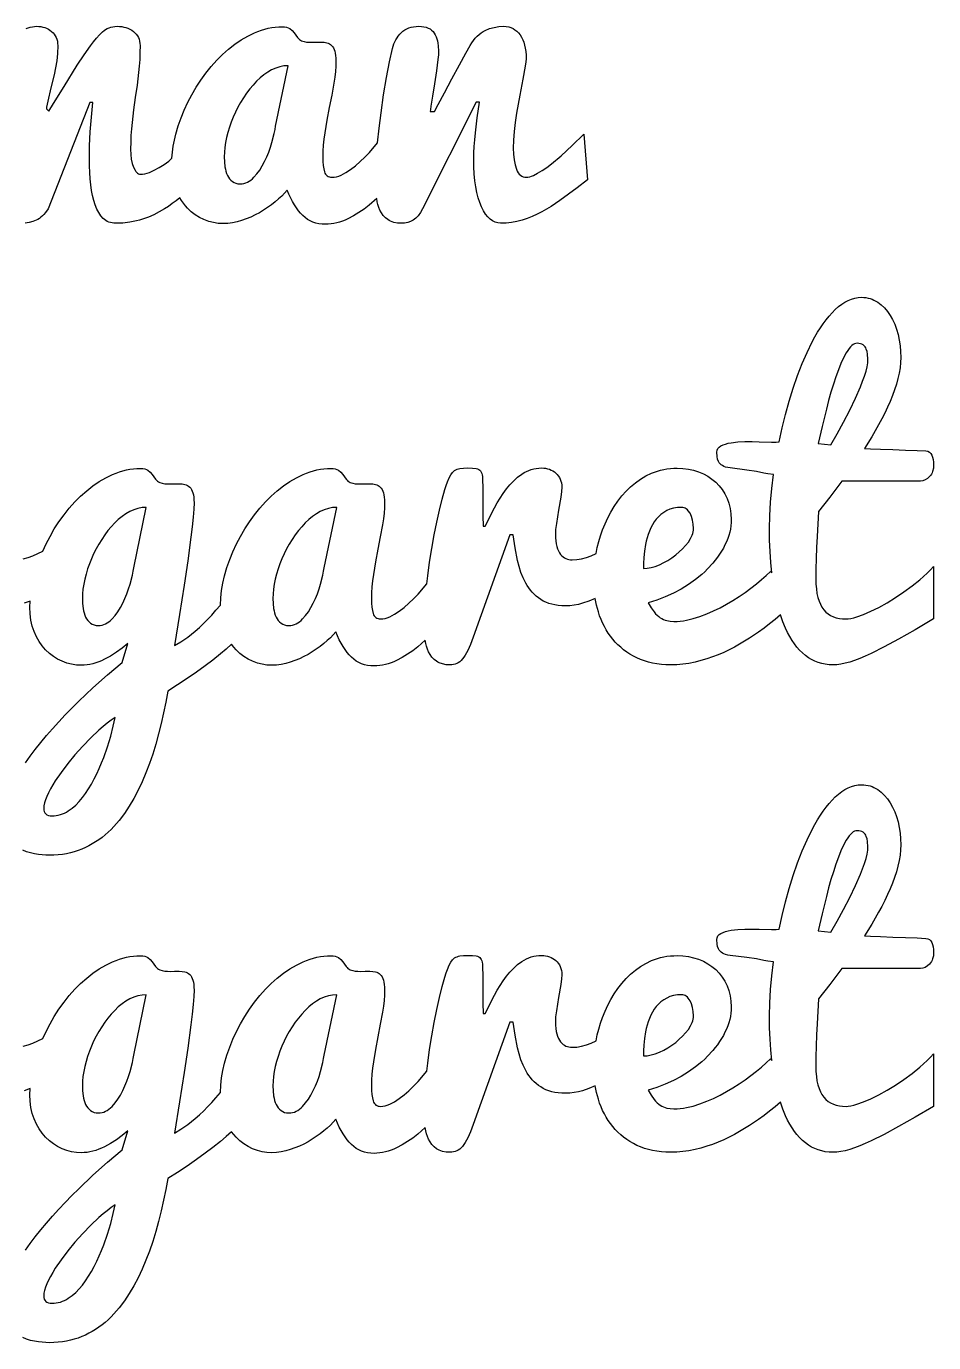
# Model space of a CAD drawing. Header units: millimetres. Extents: x -46.5 to 43.4, y -40.2 to 35.9.
# Drawn here: x -3.4 to 43.4, y -40.2 to 27.7 of the extents above; entities that cross this region are included whole.
import ezdxf

# ---------------------------------------------------------------- set-up
doc = ezdxf.new("R2010")
doc.units = ezdxf.units.MM
doc.layers.add('LAYER_1', color=7, linetype='CONTINUOUS')

msp = doc.modelspace()

# ---------------------------------------------------------------- linework, layer by layer
at = {"layer": 'LAYER_1'}
for points in [[(-3.416, 27.631), (-3.316, 27.671), (-3.211, 27.703), (-3.102, 27.725), (-2.989, 27.738), (-2.872, 27.743), (-2.763, 27.739), (-2.657, 27.727), (-2.556, 27.706), (-2.459, 27.678), (-2.365, 27.642), (-2.276, 27.597), (-2.191, 27.544), (-2.109, 27.483), (-2.035, 27.415), (-1.97, 27.34), (-1.916, 27.258), (-1.871, 27.17), (-1.836, 27.074), (-1.811, 26.972), (-1.796, 26.863), (-1.791, 26.747), (-1.805, 26.345), (-1.844, 25.963), (-1.904, 25.598), (-1.977, 25.243), (-2.141, 24.56), (-2.3, 23.876), (-2.363, 23.569), (-2.374, 23.484), (-2.258, 23.357), (-2.014, 23.755), (-1.468, 24.639), (-0.78, 25.73), (-0.426, 26.268), (-0.096, 26.737), (0.057, 26.94), (0.211, 27.127), (0.364, 27.298), (0.518, 27.452), (0.597, 27.52), (0.68, 27.579), (0.768, 27.629), (0.86, 27.67), (0.956, 27.702), (1.056, 27.725), (1.161, 27.738), (1.27, 27.743), (1.392, 27.739), (1.509, 27.727), (1.622, 27.706), (1.73, 27.678), (1.832, 27.642), (1.93, 27.597), (2.024, 27.544), (2.112, 27.483), (2.193, 27.415), (2.263, 27.34), (2.322, 27.258), (2.37, 27.17), (2.408, 27.074), (2.435, 26.972), (2.451, 26.863), (2.456, 26.747), (2.452, 26.386), (2.438, 26.035), (2.415, 25.692), (2.382, 25.359), (2.303, 24.708), (2.213, 24.067), (2.123, 23.428), (2.043, 22.78), (2.011, 22.449), (1.988, 22.109), (1.974, 21.758), (1.969, 21.398), (1.978, 21.125), (2.006, 20.879), (2.053, 20.659), (2.117, 20.465), (2.196, 20.308), (2.238, 20.246), (2.282, 20.195), (2.328, 20.156), (2.376, 20.128), (2.426, 20.111), (2.478, 20.105), (2.59, 20.111), (2.705, 20.129), (2.823, 20.159), (2.944, 20.201), (3.19, 20.309), (3.442, 20.444), (3.693, 20.604), (3.94, 20.788), (4.101, 20.93), (4.129, 21.238), (4.173, 21.549), (4.234, 21.864), (4.31, 22.181), (4.432, 22.598), (4.575, 23.009), (4.739, 23.416), (4.925, 23.818), (5.13, 24.212), (5.352, 24.595), (5.593, 24.967), (5.852, 25.328), (6.125, 25.671), (6.412, 25.992), (6.711, 26.291), (7.022, 26.567), (7.344, 26.818), (7.675, 27.042), (8.014, 27.239), (8.362, 27.409), (8.539, 27.482), (8.716, 27.546), (8.894, 27.6), (9.073, 27.644), (9.253, 27.678), (9.434, 27.702), (9.615, 27.717), (9.798, 27.722), (9.913, 27.716), (10.015, 27.698), (10.103, 27.668), (10.179, 27.626), (10.305, 27.524), (10.407, 27.409), (10.581, 27.171), (10.626, 27.117), (10.677, 27.07), (10.732, 27.032), (10.793, 27.001), (10.922, 26.958), (11.053, 26.933), (11.187, 26.921), (11.323, 26.917), (11.561, 26.922), (11.8, 26.927), (11.953, 26.919), (12.096, 26.895), (12.163, 26.875), (12.226, 26.845), (12.285, 26.806), (12.34, 26.758), (12.39, 26.699), (12.434, 26.631), (12.472, 26.551), (12.504, 26.461), (12.53, 26.357), (12.548, 26.236), (12.559, 26.098), (12.562, 25.942), (12.556, 25.681), (12.536, 25.406), (12.503, 25.117), (12.456, 24.814), (12.345, 24.186), (12.223, 23.543), (12.102, 22.891), (11.99, 22.24), (11.944, 21.918), (11.911, 21.605), (11.891, 21.301), (11.884, 21.006), (11.89, 20.77), (11.907, 20.562), (11.935, 20.381), (11.974, 20.227), (12, 20.161), (12.032, 20.104), (12.071, 20.056), (12.116, 20.016), (12.168, 19.986), (12.226, 19.964), (12.29, 19.951), (12.361, 19.946), (12.474, 19.953), (12.589, 19.974), (12.707, 20.009), (12.827, 20.058), (13.072, 20.186), (13.32, 20.349), (13.569, 20.541), (13.818, 20.757), (14.06, 20.988), (14.289, 21.228), (14.714, 21.724), (14.796, 22.491), (14.893, 23.267), (15.028, 24.198), (15.179, 25.095), (15.335, 25.91), (15.486, 26.599), (15.519, 26.718), (15.558, 26.833), (15.604, 26.942), (15.657, 27.046), (15.717, 27.146), (15.783, 27.24), (15.856, 27.33), (15.936, 27.415), (16.023, 27.491), (16.118, 27.558), (16.22, 27.615), (16.33, 27.661), (16.447, 27.697), (16.571, 27.722), (16.703, 27.738), (16.842, 27.743), (16.98, 27.737), (17.106, 27.721), (17.222, 27.694), (17.327, 27.656), (17.421, 27.606), (17.503, 27.546), (17.575, 27.475), (17.637, 27.393), (17.689, 27.302), (17.734, 27.204), (17.772, 27.098), (17.803, 26.986), (17.828, 26.865), (17.845, 26.738), (17.859, 26.461), (17.851, 26.274), (17.827, 26.032), (17.748, 25.439), (17.647, 24.772), (17.547, 24.136), (17.467, 23.627), (17.443, 23.446), (17.435, 23.336), (17.647, 23.336), (17.848, 23.712), (18.166, 24.311), (18.553, 25.026), (18.94, 25.746), (19.268, 26.355), (19.49, 26.747), (19.577, 26.885), (19.666, 27.011), (19.758, 27.126), (19.853, 27.229), (19.951, 27.322), (20.052, 27.403), (20.157, 27.472), (20.264, 27.531), (20.487, 27.624), (20.722, 27.69), (20.969, 27.73), (21.228, 27.743), (21.357, 27.736), (21.479, 27.715), (21.594, 27.68), (21.703, 27.632), (21.805, 27.569), (21.9, 27.493), (21.988, 27.402), (22.07, 27.298), (22.143, 27.181), (22.207, 27.054), (22.26, 26.917), (22.304, 26.768), (22.338, 26.609), (22.363, 26.44), (22.377, 26.26), (22.382, 26.069), (22.37, 25.913), (22.335, 25.677), (22.213, 25.02), (22.049, 24.184), (21.963, 23.723), (21.884, 23.251), (21.817, 22.777), (21.763, 22.309), (21.727, 21.861), (21.715, 21.451), (21.725, 21.137), (21.756, 20.852), (21.807, 20.596), (21.879, 20.37), (21.923, 20.271), (21.973, 20.185), (22.028, 20.112), (22.09, 20.052), (22.157, 20.006), (22.23, 19.973), (22.308, 19.953), (22.393, 19.946), (22.475, 19.952), (22.564, 19.97), (22.658, 20), (22.758, 20.042), (22.973, 20.152), (23.203, 20.291), (23.444, 20.456), (23.691, 20.645), (24.183, 21.059), (24.758, 21.588), (25.359, 22.181), (25.539, 19.809), (25.009, 19.406), (24.125, 18.749), (23.897, 18.589), (23.665, 18.438), (23.429, 18.295), (23.187, 18.161), (22.941, 18.038), (22.69, 17.926), (22.433, 17.826), (22.17, 17.738), (21.902, 17.666), (21.628, 17.614), (21.346, 17.584), (21.058, 17.573), (20.915, 17.587), (20.778, 17.626), (20.647, 17.692), (20.522, 17.784), (20.402, 17.902), (20.288, 18.047), (20.18, 18.218), (20.078, 18.416), (19.985, 18.638), (19.904, 18.885), (19.836, 19.157), (19.78, 19.452), (19.737, 19.772), (19.706, 20.117), (19.687, 20.485), (19.681, 20.879), (19.686, 21.203), (19.702, 21.539), (19.729, 21.889), (19.766, 22.25), (19.861, 23.014), (19.978, 23.834), (19.808, 23.834), (17.033, 18.326), (16.923, 18.126), (16.808, 17.96), (16.685, 17.829), (16.621, 17.776), (16.556, 17.732), (16.418, 17.663), (16.27, 17.613), (16.111, 17.583), (15.942, 17.573), (15.735, 17.585), (15.55, 17.62), (15.385, 17.678), (15.311, 17.715), (15.242, 17.759), (15.118, 17.859), (15.008, 17.976), (14.914, 18.108), (14.835, 18.257), (14.779, 18.392), (14.732, 18.536), (14.694, 18.687), (14.667, 18.846), (14.279, 18.506), (14.02, 18.307), (13.751, 18.124), (13.474, 17.957), (13.187, 17.806), (13.042, 17.739), (12.896, 17.681), (12.75, 17.632), (12.605, 17.592), (12.459, 17.561), (12.313, 17.538), (12.168, 17.525), (12.022, 17.52), (11.851, 17.527), (11.687, 17.549), (11.531, 17.584), (11.381, 17.633), (11.239, 17.696), (11.105, 17.774), (10.977, 17.865), (10.857, 17.971), (10.742, 18.09), (10.632, 18.221), (10.525, 18.366), (10.423, 18.523), (10.324, 18.693), (10.229, 18.875), (10.139, 19.071), (10.052, 19.279), (9.917, 19.13), (9.768, 18.98), (9.605, 18.828), (9.427, 18.675), (9.237, 18.525), (9.039, 18.382), (8.832, 18.247), (8.616, 18.119), (8.394, 18), (8.168, 17.893), (7.936, 17.796), (7.7, 17.711), (7.462, 17.642), (7.223, 17.592), (6.985, 17.562), (6.747, 17.552), (6.494, 17.565), (6.245, 17.604), (5.999, 17.668), (5.756, 17.759), (5.522, 17.873), (5.302, 18.01), (5.096, 18.17), (4.904, 18.352), (4.794, 18.474), (4.691, 18.604), (4.596, 18.742), (4.509, 18.888), (4.317, 18.733), (4.12, 18.585), (3.918, 18.444), (3.712, 18.31), (3.449, 18.155), (3.173, 18.016), (2.884, 17.891), (2.584, 17.78), (2.428, 17.732), (2.266, 17.69), (1.929, 17.625), (1.573, 17.586), (1.196, 17.573), (1.102, 17.577), (1.013, 17.589), (0.927, 17.608), (0.845, 17.636), (0.767, 17.671), (0.692, 17.713), (0.622, 17.764), (0.555, 17.822), (0.432, 17.959), (0.321, 18.12), (0.222, 18.306), (0.137, 18.516), (0.063, 18.749), (0, 19.001), (-0.051, 19.273), (-0.091, 19.565), (-0.121, 19.873), (-0.143, 20.195), (-0.156, 20.53), (-0.16, 20.879), (-0.148, 21.566), (-0.112, 22.293), (-0.055, 23.044), (0.02, 23.802), (-0.139, 23.802), (-2.289, 18.326), (-2.431, 18.121), (-2.505, 18.033), (-2.581, 17.953), (-2.658, 17.883), (-2.738, 17.822), (-2.82, 17.77), (-2.904, 17.727), (-3.08, 17.66), (-3.269, 17.612), (-3.472, 17.583)], [(-3.574, 0.242), (-3.325, 0.308), (-3.073, 0.401), (-2.814, 0.515), (-2.567, 0.636), (-2.395, 1.01), (-2.19, 1.404), (-1.968, 1.787), (-1.727, 2.159), (-1.468, 2.519), (-1.195, 2.863), (-0.908, 3.184), (-0.609, 3.483), (-0.298, 3.759), (0.024, 4.01), (0.355, 4.234), (0.694, 4.431), (1.042, 4.601), (1.219, 4.674), (1.396, 4.738), (1.574, 4.791), (1.753, 4.835), (1.933, 4.87), (2.114, 4.894), (2.295, 4.909), (2.478, 4.914), (2.593, 4.908), (2.695, 4.89), (2.784, 4.86), (2.859, 4.818), (2.985, 4.716), (3.087, 4.601), (3.262, 4.363), (3.307, 4.308), (3.357, 4.262), (3.413, 4.224), (3.473, 4.193), (3.602, 4.149), (3.733, 4.124), (3.867, 4.112), (4.003, 4.108), (4.241, 4.114), (4.48, 4.119), (4.633, 4.111), (4.776, 4.087), (4.843, 4.067), (4.906, 4.037), (4.965, 3.998), (5.02, 3.95), (5.07, 3.891), (5.114, 3.822), (5.152, 3.743), (5.184, 3.653), (5.21, 3.549), (5.228, 3.428), (5.239, 3.289), (5.242, 3.134), (5.232, 2.811), (5.2, 2.392), (5.15, 1.9), (5.084, 1.354), (4.919, 0.141), (4.734, -1.114), (4.496, -2.626), (4.226, -4.239), (4.557, -4.038), (4.914, -3.794), (5.105, -3.65), (5.306, -3.484), (5.518, -3.296), (5.74, -3.084), (5.942, -2.882), (6.153, -2.658), (6.373, -2.412), (6.602, -2.145), (6.62, -1.772), (6.663, -1.395), (6.73, -1.013), (6.821, -0.627), (6.943, -0.211), (7.086, 0.201), (7.25, 0.608), (7.435, 1.01), (7.64, 1.404), (7.863, 1.787), (8.104, 2.159), (8.362, 2.519), (8.636, 2.863), (8.922, 3.184), (9.221, 3.483), (9.533, 3.759), (9.855, 4.01), (10.186, 4.234), (10.525, 4.431), (10.873, 4.601), (11.049, 4.674), (11.227, 4.738), (11.405, 4.791), (11.584, 4.835), (11.764, 4.87), (11.944, 4.894), (12.126, 4.909), (12.308, 4.914), (12.423, 4.908), (12.525, 4.89), (12.614, 4.86), (12.69, 4.818), (12.815, 4.716), (12.917, 4.601), (13.092, 4.363), (13.137, 4.308), (13.187, 4.262), (13.243, 4.224), (13.304, 4.193), (13.432, 4.149), (13.563, 4.124), (13.697, 4.112), (13.834, 4.108), (14.072, 4.114), (14.31, 4.119), (14.464, 4.111), (14.607, 4.087), (14.674, 4.067), (14.737, 4.037), (14.796, 3.998), (14.851, 3.95), (14.901, 3.891), (14.945, 3.822), (14.983, 3.743), (15.015, 3.653), (15.04, 3.549), (15.058, 3.428), (15.069, 3.289), (15.073, 3.134), (15.066, 2.873), (15.047, 2.598), (15.013, 2.309), (14.967, 2.006), (14.856, 1.378), (14.734, 0.734), (14.612, 0.083), (14.501, -0.568), (14.455, -0.89), (14.422, -1.203), (14.402, -1.507), (14.395, -1.803), (14.401, -2.038), (14.418, -2.246), (14.446, -2.427), (14.485, -2.581), (14.511, -2.647), (14.543, -2.704), (14.582, -2.752), (14.627, -2.792), (14.678, -2.822), (14.736, -2.844), (14.801, -2.858), (14.872, -2.862), (14.984, -2.855), (15.099, -2.834), (15.217, -2.799), (15.338, -2.751), (15.583, -2.622), (15.83, -2.459), (16.079, -2.267), (16.328, -2.052), (16.571, -1.82), (16.8, -1.58), (17.257, -1.046), (17.303, -0.627), (17.401, 0.068), (17.515, 0.777), (17.641, 1.475), (17.774, 2.138), (17.912, 2.758), (18.05, 3.325), (18.187, 3.817), (18.256, 4.028), (18.325, 4.214), (18.41, 4.424), (18.495, 4.585), (18.586, 4.708), (18.637, 4.759), (18.691, 4.802), (18.75, 4.839), (18.815, 4.868), (18.887, 4.892), (18.966, 4.908), (19.15, 4.928), (19.374, 4.935), (19.619, 4.928), (19.803, 4.908), (19.875, 4.89), (19.937, 4.863), (19.989, 4.827), (20.031, 4.781), (20.064, 4.725), (20.09, 4.658), (20.109, 4.579), (20.121, 4.49), (20.133, 4.265), (20.137, 3.971), (20.137, 3.023), (20.142, 2.47), (20.158, 1.926), (20.274, 1.926), (20.751, 2.874), (20.889, 3.132), (21.037, 3.381), (21.196, 3.622), (21.365, 3.854), (21.546, 4.073), (21.739, 4.274), (21.943, 4.457), (22.16, 4.622), (22.273, 4.695), (22.391, 4.759), (22.513, 4.813), (22.639, 4.857), (22.77, 4.891), (22.905, 4.915), (23.044, 4.93), (23.187, 4.935), (23.287, 4.93), (23.386, 4.917), (23.483, 4.896), (23.579, 4.866), (23.672, 4.828), (23.758, 4.782), (23.839, 4.73), (23.913, 4.67), (23.981, 4.603), (24.041, 4.528), (24.095, 4.446), (24.141, 4.357), (24.178, 4.262), (24.204, 4.16), (24.22, 4.052), (24.226, 3.939), (24.212, 3.723), (24.173, 3.436), (24.056, 2.758), (23.94, 2.069), (23.9, 1.763), (23.887, 1.513), (23.891, 1.33), (23.905, 1.164), (23.928, 1.013), (23.961, 0.877), (24.001, 0.757), (24.047, 0.648), (24.099, 0.553), (24.157, 0.47), (24.22, 0.398), (24.286, 0.339), (24.357, 0.29), (24.432, 0.252), (24.51, 0.225), (24.59, 0.205), (24.671, 0.193), (24.755, 0.189), (24.996, 0.202), (25.24, 0.242), (25.488, 0.308), (25.74, 0.401), (25.989, 0.516), (26.053, 0.825), (26.131, 1.132), (26.223, 1.435), (26.328, 1.736), (26.455, 2.05), (26.597, 2.357), (26.754, 2.656), (26.927, 2.948), (27.115, 3.229), (27.317, 3.491), (27.536, 3.737), (27.769, 3.965), (28.017, 4.174), (28.28, 4.36), (28.557, 4.524), (28.849, 4.665), (29.001, 4.725), (29.157, 4.778), (29.317, 4.823), (29.481, 4.859), (29.649, 4.888), (29.822, 4.908), (29.998, 4.92), (30.179, 4.924), (30.47, 4.912), (30.751, 4.876), (31.021, 4.817), (31.281, 4.733), (31.527, 4.628), (31.756, 4.504), (31.969, 4.361), (32.165, 4.198), (32.343, 4.017), (32.5, 3.818), (32.637, 3.602), (32.753, 3.367), (32.846, 3.116), (32.912, 2.85), (32.952, 2.57), (32.965, 2.276), (32.96, 2.112), (32.945, 1.947), (32.92, 1.783), (32.884, 1.619), (32.839, 1.455), (32.783, 1.291), (32.718, 1.126), (32.642, 0.962), (32.557, 0.799), (32.465, 0.638), (32.365, 0.48), (32.257, 0.324), (32.141, 0.17), (32.017, 0.019), (31.747, -0.277), (31.6, -0.421), (31.447, -0.561), (31.12, -0.828), (30.767, -1.08), (30.385, -1.315), (29.983, -1.53), (29.563, -1.72), (29.127, -1.885), (28.675, -2.025), (28.832, -2.287), (28.987, -2.502), (29.064, -2.592), (29.142, -2.671), (29.221, -2.74), (29.3, -2.798), (29.38, -2.847), (29.463, -2.888), (29.547, -2.921), (29.633, -2.947), (29.815, -2.978), (30.009, -2.989), (30.169, -2.985), (30.332, -2.973), (30.496, -2.953), (30.662, -2.925), (31.002, -2.846), (31.349, -2.735), (31.699, -2.6), (32.045, -2.449), (32.385, -2.282), (32.721, -2.099), (33.05, -1.904), (33.37, -1.701), (33.681, -1.488), (33.982, -1.268), (34.267, -1.046), (34.53, -0.829), (34.77, -0.619), (34.988, -0.415), (35.056, -0.485), (35.003, 0.053), (34.965, 0.615), (34.943, 1.2), (34.935, 1.81), (34.949, 2.466), (34.988, 3.166), (35.052, 3.883), (35.137, 4.596), (34.855, 4.637), (34.644, 4.675), (34.273, 4.749), (33.775, 4.829), (32.901, 4.935), (32.782, 4.954), (32.676, 4.981), (32.586, 5.015), (32.509, 5.057), (32.445, 5.104), (32.39, 5.155), (32.345, 5.209), (32.308, 5.268), (32.258, 5.393), (32.234, 5.523), (32.223, 5.75), (32.236, 5.85), (32.275, 5.937), (32.34, 6.012), (32.43, 6.073), (32.541, 6.125), (32.666, 6.17), (32.805, 6.208), (32.96, 6.238), (33.299, 6.279), (33.669, 6.296), (34.048, 6.297), (34.411, 6.291), (35.047, 6.275), (35.284, 6.276), (35.433, 6.291), (35.586, 7), (35.758, 7.698), (35.949, 8.385), (36.159, 9.061), (36.385, 9.712), (36.625, 10.327), (36.878, 10.904), (37.144, 11.444), (37.282, 11.699), (37.423, 11.94), (37.567, 12.169), (37.715, 12.384), (37.865, 12.587), (38.019, 12.777), (38.176, 12.954), (38.336, 13.118), (38.498, 13.266), (38.663, 13.394), (38.829, 13.502), (38.998, 13.591), (39.168, 13.66), (39.341, 13.709), (39.515, 13.738), (39.692, 13.748), (39.804, 13.744), (39.914, 13.732), (40.022, 13.713), (40.127, 13.685), (40.23, 13.649), (40.33, 13.605), (40.428, 13.554), (40.523, 13.494), (40.704, 13.356), (40.871, 13.197), (41.025, 13.017), (41.164, 12.816), (41.289, 12.595), (41.398, 12.357), (41.493, 12.1), (41.572, 11.826), (41.634, 11.539), (41.679, 11.247), (41.706, 10.949), (41.715, 10.644), (41.706, 10.381), (41.678, 10.111), (41.632, 9.833), (41.567, 9.548), (41.486, 9.258), (41.392, 8.965), (41.285, 8.67), (41.164, 8.372), (41.031, 8.072), (40.887, 7.77), (40.732, 7.465), (40.566, 7.159), (40.212, 6.548), (39.84, 5.941), (40.158, 5.925), (40.672, 5.909), (41.302, 5.883), (41.959, 5.856), (42.552, 5.835), (43.007, 5.814), (43.106, 5.797), (43.19, 5.756), (43.26, 5.691), (43.315, 5.602), (43.356, 5.495), (43.386, 5.374), (43.404, 5.241), (43.41, 5.094), (43.397, 4.917), (43.357, 4.757), (43.327, 4.684), (43.291, 4.615), (43.248, 4.55), (43.198, 4.49), (43.089, 4.388), (42.976, 4.315), (42.856, 4.271), (42.732, 4.257), (38.664, 4.257), (38.044, 3.425), (37.467, 2.689), (37.393, 1.397), (37.372, 0.83), (37.351, 0.252), (37.335, -0.298), (37.329, -0.786), (37.336, -1.06), (37.356, -1.313), (37.389, -1.542), (37.435, -1.75), (37.494, -1.937), (37.565, -2.106), (37.648, -2.257), (37.742, -2.391), (37.849, -2.506), (37.966, -2.605), (38.095, -2.686), (38.235, -2.751), (38.385, -2.799), (38.544, -2.834), (38.711, -2.855), (38.887, -2.862), (39.005, -2.855), (39.137, -2.835), (39.283, -2.802), (39.443, -2.756), (39.792, -2.63), (40.174, -2.465), (40.581, -2.262), (41.01, -2.025), (41.447, -1.759), (41.879, -1.469), (42.299, -1.159), (42.7, -0.833), (42.891, -0.665), (43.074, -0.496), (43.246, -0.324), (43.41, -0.15), (43.41, -2.862), (42.449, -3.418), (41.598, -3.9), (40.848, -4.308), (40.184, -4.642), (39.883, -4.781), (39.599, -4.901), (39.332, -5.003), (39.083, -5.086), (38.847, -5.151), (38.623, -5.198), (38.41, -5.226), (38.209, -5.235), (38.01, -5.227), (37.818, -5.204), (37.632, -5.166), (37.451, -5.113), (37.277, -5.044), (37.108, -4.961), (36.946, -4.862), (36.789, -4.748), (36.639, -4.619), (36.494, -4.477), (36.357, -4.322), (36.225, -4.153), (36.1, -3.971), (35.981, -3.775), (35.868, -3.566), (35.762, -3.344), (35.623, -3.008), (35.5, -2.647), (35.226, -2.883), (34.946, -3.111), (34.662, -3.33), (34.374, -3.54), (33.901, -3.855), (33.394, -4.165), (33.128, -4.314), (32.856, -4.455), (32.578, -4.587), (32.292, -4.71), (32.001, -4.824), (31.704, -4.925), (31.402, -5.014), (31.095, -5.092), (30.784, -5.154), (30.472, -5.199), (30.157, -5.226), (29.84, -5.235), (29.595, -5.229), (29.358, -5.212), (29.128, -5.184), (28.906, -5.145), (28.692, -5.094), (28.486, -5.032), (28.288, -4.959), (28.097, -4.875), (27.915, -4.781), (27.74, -4.679), (27.572, -4.569), (27.413, -4.452), (27.261, -4.327), (27.117, -4.194), (26.981, -4.054), (26.853, -3.905), (26.732, -3.75), (26.619, -3.589), (26.514, -3.422), (26.417, -3.249), (26.328, -3.069), (26.246, -2.884), (26.172, -2.693), (26.106, -2.496), (26.012, -2.152), (25.942, -1.801), (25.622, -1.937), (25.29, -2.052), (25.075, -2.109), (24.857, -2.151), (24.638, -2.176), (24.416, -2.184), (24.222, -2.179), (24.038, -2.164), (23.864, -2.139), (23.699, -2.103), (23.543, -2.058), (23.397, -2.002), (23.261, -1.937), (23.134, -1.861), (23.016, -1.777), (22.903, -1.687), (22.797, -1.59), (22.697, -1.487), (22.604, -1.378), (22.517, -1.263), (22.436, -1.141), (22.361, -1.013), (22.227, -0.743), (22.112, -0.457), (22.016, -0.155), (21.937, 0.162), (21.813, 0.818), (21.715, 1.481), (21.545, 1.481), (19.649, -3.805), (19.505, -4.182), (19.369, -4.488), (19.235, -4.733), (19.167, -4.837), (19.098, -4.928), (19.028, -5.006), (18.955, -5.072), (18.88, -5.125), (18.802, -5.166), (18.72, -5.196), (18.635, -5.218), (18.546, -5.23), (18.452, -5.235), (18.246, -5.223), (18.06, -5.188), (17.896, -5.131), (17.822, -5.093), (17.753, -5.049), (17.628, -4.949), (17.519, -4.832), (17.424, -4.7), (17.345, -4.552), (17.289, -4.416), (17.242, -4.272), (17.205, -4.121), (17.177, -3.962), (16.789, -4.303), (16.53, -4.501), (16.262, -4.684), (15.985, -4.851), (15.698, -5.002), (15.552, -5.069), (15.407, -5.127), (15.261, -5.176), (15.115, -5.216), (14.97, -5.248), (14.824, -5.27), (14.678, -5.283), (14.533, -5.288), (14.362, -5.281), (14.198, -5.26), (14.041, -5.224), (13.892, -5.175), (13.75, -5.112), (13.615, -5.035), (13.488, -4.943), (13.367, -4.838), (13.253, -4.719), (13.142, -4.587), (13.036, -4.443), (12.933, -4.285), (12.835, -4.115), (12.74, -3.933), (12.649, -3.737), (12.562, -3.529), (12.428, -3.678), (12.279, -3.829), (12.115, -3.98), (11.937, -4.133), (11.748, -4.283), (11.549, -4.426), (11.343, -4.561), (11.127, -4.689), (10.905, -4.808), (10.678, -4.916), (10.447, -5.012), (10.211, -5.097), (9.972, -5.167), (9.734, -5.216), (9.496, -5.246), (9.257, -5.256), (9.005, -5.243), (8.755, -5.204), (8.509, -5.14), (8.267, -5.049), (8.033, -4.935), (7.813, -4.798), (7.606, -4.638), (7.414, -4.456), (7.292, -4.319), (7.18, -4.17), (6.897, -4.423), (6.604, -4.668), (6.21, -4.982), (5.825, -5.277), (5.366, -5.613), (4.89, -5.945), (4.397, -6.27), (3.887, -6.591), (3.781, -7.154), (3.667, -7.71), (3.543, -8.258), (3.41, -8.799), (3.266, -9.328), (3.109, -9.84), (2.94, -10.335), (2.758, -10.812), (2.564, -11.271), (2.356, -11.711), (2.135, -12.132), (1.9, -12.534), (1.651, -12.912), (1.387, -13.262), (1.248, -13.426), (1.106, -13.584), (0.96, -13.735), (0.809, -13.879), (0.655, -14.015), (0.496, -14.144), (0.332, -14.265), (0.164, -14.378), (-0.008, -14.483), (-0.185, -14.581), (-0.366, -14.671), (-0.552, -14.753), (-0.743, -14.826), (-0.938, -14.89), (-1.138, -14.943), (-1.344, -14.987), (-1.554, -15.021), (-1.77, -15.046), (-1.99, -15.06), (-2.215, -15.065), (-2.399, -15.061), (-2.59, -15.047), (-2.788, -15.024), (-2.994, -14.991), (-3.199, -14.945), (-3.396, -14.88), (-3.586, -14.796)], [(-3.455, -10.287), (-3.214, -9.946), (-2.952, -9.599), (-2.671, -9.244), (-2.373, -8.887), (-2.063, -8.531), (-1.74, -8.175), (-1.405, -7.82), (-1.059, -7.466), (-0.706, -7.115), (0.025, -6.421), (0.776, -5.749), (1.535, -5.108), (1.821, -4.123), (1.532, -4.364), (1.237, -4.582), (0.936, -4.775), (0.629, -4.943), (0.475, -5.017), (0.322, -5.08), (0.17, -5.134), (0.019, -5.178), (-0.131, -5.212), (-0.28, -5.236), (-0.427, -5.251), (-0.573, -5.256), (-0.826, -5.243), (-1.075, -5.204), (-1.321, -5.14), (-1.564, -5.049), (-1.798, -4.935), (-2.018, -4.798), (-2.224, -4.638), (-2.416, -4.456), (-2.593, -4.252), (-2.75, -4.027), (-2.889, -3.781), (-3.01, -3.513), (-3.062, -3.372), (-3.107, -3.226), (-3.145, -3.076), (-3.176, -2.921), (-3.218, -2.599), (-3.232, -2.258), (-3.221, -1.945), (-3.523, -2.052)], [(-3.574, -24.929), (-3.325, -24.863), (-3.073, -24.77), (-2.814, -24.657), (-2.567, -24.535), (-2.395, -24.161), (-2.19, -23.767), (-1.968, -23.384), (-1.727, -23.012), (-1.468, -22.652), (-1.195, -22.308), (-0.908, -21.987), (-0.609, -21.688), (-0.298, -21.412), (0.024, -21.161), (0.355, -20.937), (0.694, -20.74), (1.042, -20.57), (1.219, -20.497), (1.396, -20.434), (1.574, -20.38), (1.753, -20.336), (1.933, -20.302), (2.114, -20.277), (2.295, -20.263), (2.478, -20.258), (2.593, -20.264), (2.695, -20.282), (2.784, -20.311), (2.859, -20.353), (2.985, -20.455), (3.087, -20.57), (3.262, -20.809), (3.307, -20.863), (3.357, -20.909), (3.413, -20.948), (3.473, -20.978), (3.602, -21.022), (3.733, -21.047), (3.867, -21.059), (4.003, -21.063), (4.241, -21.058), (4.48, -21.052), (4.633, -21.06), (4.776, -21.084), (4.843, -21.105), (4.906, -21.134), (4.965, -21.173), (5.02, -21.222), (5.07, -21.28), (5.114, -21.349), (5.152, -21.428), (5.184, -21.518), (5.21, -21.622), (5.228, -21.743), (5.239, -21.882), (5.242, -22.037), (5.232, -22.36), (5.2, -22.779), (5.15, -23.271), (5.084, -23.817), (4.919, -25.03), (4.734, -26.285), (4.496, -27.797), (4.226, -29.41), (4.557, -29.209), (4.914, -28.965), (5.105, -28.822), (5.306, -28.655), (5.518, -28.467), (5.74, -28.256), (5.942, -28.053), (6.153, -27.829), (6.373, -27.584), (6.602, -27.316), (6.62, -26.944), (6.663, -26.566), (6.73, -26.184), (6.821, -25.798), (6.943, -25.382), (7.086, -24.97), (7.25, -24.564), (7.435, -24.161), (7.64, -23.767), (7.863, -23.384), (8.104, -23.012), (8.362, -22.652), (8.636, -22.308), (8.922, -21.987), (9.221, -21.688), (9.533, -21.412), (9.855, -21.161), (10.186, -20.937), (10.525, -20.74), (10.873, -20.57), (11.049, -20.497), (11.227, -20.434), (11.405, -20.38), (11.584, -20.336), (11.764, -20.302), (11.944, -20.277), (12.126, -20.263), (12.308, -20.258), (12.423, -20.264), (12.525, -20.282), (12.614, -20.311), (12.69, -20.353), (12.815, -20.455), (12.917, -20.57), (13.092, -20.809), (13.137, -20.863), (13.187, -20.909), (13.243, -20.948), (13.304, -20.978), (13.432, -21.022), (13.563, -21.047), (13.697, -21.059), (13.834, -21.063), (14.072, -21.058), (14.31, -21.052), (14.464, -21.06), (14.607, -21.084), (14.674, -21.105), (14.737, -21.134), (14.796, -21.173), (14.851, -21.222), (14.901, -21.28), (14.945, -21.349), (14.983, -21.428), (15.015, -21.518), (15.04, -21.622), (15.058, -21.743), (15.069, -21.882), (15.073, -22.037), (15.066, -22.299), (15.047, -22.574), (15.013, -22.863), (14.967, -23.166), (14.856, -23.793), (14.734, -24.437), (14.612, -25.088), (14.501, -25.74), (14.455, -26.061), (14.422, -26.374), (14.402, -26.678), (14.395, -26.974), (14.401, -27.209), (14.418, -27.417), (14.446, -27.598), (14.485, -27.752), (14.511, -27.818), (14.543, -27.875), (14.582, -27.923), (14.627, -27.963), (14.678, -27.994), (14.736, -28.016), (14.801, -28.029), (14.872, -28.033), (14.984, -28.026), (15.099, -28.005), (15.217, -27.971), (15.338, -27.922), (15.583, -27.793), (15.83, -27.631), (16.079, -27.439), (16.328, -27.223), (16.571, -26.991), (16.8, -26.751), (17.257, -26.217), (17.303, -25.798), (17.401, -25.103), (17.515, -24.394), (17.641, -23.697), (17.774, -23.033), (17.912, -22.413), (18.05, -21.847), (18.187, -21.354), (18.256, -21.144), (18.325, -20.957), (18.41, -20.748), (18.495, -20.586), (18.586, -20.463), (18.637, -20.412), (18.691, -20.369), (18.75, -20.333), (18.815, -20.303), (18.887, -20.28), (18.966, -20.263), (19.15, -20.243), (19.374, -20.237), (19.619, -20.243), (19.803, -20.263), (19.875, -20.281), (19.937, -20.308), (19.989, -20.344), (20.031, -20.39), (20.064, -20.446), (20.09, -20.513), (20.109, -20.592), (20.121, -20.681), (20.133, -20.907), (20.137, -21.201), (20.137, -22.149), (20.142, -22.701), (20.158, -23.245), (20.274, -23.245), (20.751, -22.297), (20.889, -22.039), (21.037, -21.79), (21.196, -21.549), (21.365, -21.317), (21.546, -21.098), (21.739, -20.897), (21.943, -20.714), (22.16, -20.549), (22.273, -20.476), (22.391, -20.412), (22.513, -20.359), (22.639, -20.315), (22.77, -20.28), (22.905, -20.256), (23.044, -20.241), (23.187, -20.237), (23.287, -20.241), (23.386, -20.254), (23.483, -20.275), (23.579, -20.305), (23.672, -20.343), (23.758, -20.389), (23.839, -20.441), (23.913, -20.501), (23.981, -20.569), (24.041, -20.643), (24.095, -20.725), (24.141, -20.814), (24.178, -20.91), (24.204, -21.011), (24.22, -21.119), (24.226, -21.232), (24.212, -21.448), (24.173, -21.735), (24.056, -22.413), (23.94, -23.102), (23.9, -23.408), (23.887, -23.658), (23.891, -23.841), (23.905, -24.008), (23.928, -24.159), (23.961, -24.294), (24.001, -24.415), (24.047, -24.523), (24.099, -24.618), (24.157, -24.702), (24.22, -24.773), (24.286, -24.833), (24.357, -24.881), (24.432, -24.919), (24.51, -24.947), (24.59, -24.966), (24.671, -24.978), (24.755, -24.982), (24.996, -24.969), (25.24, -24.929), (25.488, -24.863), (25.74, -24.77), (25.989, -24.656), (26.053, -24.346), (26.131, -24.04), (26.223, -23.736), (26.328, -23.436), (26.455, -23.122), (26.597, -22.815), (26.754, -22.515), (26.927, -22.223), (27.115, -21.943), (27.317, -21.68), (27.536, -21.434), (27.769, -21.206), (28.017, -20.997), (28.28, -20.811), (28.557, -20.648), (28.849, -20.507), (29.001, -20.446), (29.157, -20.393), (29.317, -20.349), (29.481, -20.312), (29.649, -20.284), (29.822, -20.263), (29.998, -20.251), (30.179, -20.247), (30.47, -20.259), (30.751, -20.295), (31.021, -20.354), (31.281, -20.438), (31.527, -20.543), (31.756, -20.667), (31.969, -20.81), (32.165, -20.973), (32.343, -21.154), (32.5, -21.353), (32.637, -21.57), (32.753, -21.804), (32.846, -22.055), (32.912, -22.321), (32.952, -22.601), (32.965, -22.895), (32.96, -23.06), (32.945, -23.224), (32.92, -23.388), (32.884, -23.552), (32.839, -23.716), (32.783, -23.881), (32.718, -24.045), (32.642, -24.209), (32.557, -24.372), (32.465, -24.533), (32.365, -24.691), (32.257, -24.847), (32.141, -25.001), (32.017, -25.152), (31.747, -25.448), (31.6, -25.592), (31.447, -25.732), (31.12, -25.999), (30.767, -26.251), (30.385, -26.487), (29.983, -26.702), (29.563, -26.892), (29.127, -27.057), (28.675, -27.196), (28.832, -27.458), (28.987, -27.673), (29.064, -27.763), (29.142, -27.842), (29.221, -27.911), (29.3, -27.97), (29.38, -28.019), (29.463, -28.06), (29.547, -28.093), (29.633, -28.118), (29.815, -28.15), (30.009, -28.16), (30.169, -28.156), (30.332, -28.144), (30.496, -28.125), (30.662, -28.097), (31.002, -28.017), (31.349, -27.906), (31.699, -27.771), (32.045, -27.62), (32.385, -27.453), (32.721, -27.27), (33.05, -27.075), (33.37, -26.872), (33.681, -26.66), (33.982, -26.439), (34.267, -26.217), (34.53, -26.001), (34.77, -25.79), (34.988, -25.586), (35.056, -25.656), (35.003, -25.118), (34.965, -24.557), (34.943, -23.971), (34.935, -23.362), (34.949, -22.705), (34.988, -22.006), (35.052, -21.288), (35.137, -20.576), (34.855, -20.534), (34.644, -20.496), (34.273, -20.422), (33.775, -20.342), (32.901, -20.237), (32.782, -20.217), (32.676, -20.19), (32.586, -20.156), (32.509, -20.115), (32.445, -20.068), (32.39, -20.017), (32.345, -19.962), (32.308, -19.903), (32.258, -19.778), (32.234, -19.649), (32.223, -19.421), (32.236, -19.321), (32.275, -19.234), (32.34, -19.16), (32.43, -19.098), (32.541, -19.046), (32.666, -19.001), (32.805, -18.964), (32.96, -18.934), (33.299, -18.893), (33.669, -18.875), (34.048, -18.874), (34.411, -18.881), (35.047, -18.896), (35.284, -18.895), (35.433, -18.881), (35.586, -18.171), (35.758, -17.473), (35.949, -16.786), (36.159, -16.11), (36.385, -15.459), (36.625, -14.845), (36.878, -14.267), (37.144, -13.727), (37.282, -13.473), (37.423, -13.231), (37.567, -13.003), (37.715, -12.787), (37.865, -12.584), (38.019, -12.394), (38.176, -12.217), (38.336, -12.053), (38.498, -11.906), (38.663, -11.778), (38.829, -11.669), (38.998, -11.581), (39.168, -11.512), (39.341, -11.462), (39.515, -11.433), (39.692, -11.423), (39.804, -11.427), (39.914, -11.439), (40.022, -11.459), (40.127, -11.487), (40.23, -11.522), (40.33, -11.566), (40.428, -11.618), (40.523, -11.677), (40.704, -11.815), (40.871, -11.974), (41.025, -12.154), (41.164, -12.355), (41.289, -12.576), (41.398, -12.815), (41.493, -13.071), (41.572, -13.346), (41.634, -13.632), (41.679, -13.924), (41.706, -14.223), (41.715, -14.527), (41.706, -14.79), (41.678, -15.06), (41.632, -15.338), (41.567, -15.623), (41.486, -15.913), (41.392, -16.206), (41.285, -16.501), (41.164, -16.799), (41.031, -17.099), (40.887, -17.402), (40.732, -17.706), (40.566, -18.012), (40.212, -18.624), (39.84, -19.23), (40.158, -19.246), (40.672, -19.262), (41.302, -19.288), (41.959, -19.315), (42.552, -19.336), (43.007, -19.357), (43.106, -19.375), (43.19, -19.416), (43.26, -19.48), (43.315, -19.569), (43.356, -19.676), (43.386, -19.797), (43.404, -19.931), (43.41, -20.078), (43.397, -20.254), (43.357, -20.414), (43.327, -20.487), (43.291, -20.556), (43.248, -20.621), (43.198, -20.681), (43.089, -20.783), (42.976, -20.856), (42.856, -20.9), (42.732, -20.914), (38.664, -20.914), (38.044, -21.746), (37.467, -22.482), (37.393, -23.775), (37.372, -24.341), (37.351, -24.919), (37.335, -25.47), (37.329, -25.957), (37.336, -26.232), (37.356, -26.484), (37.389, -26.714), (37.435, -26.921), (37.494, -27.108), (37.565, -27.277), (37.648, -27.428), (37.742, -27.562), (37.849, -27.678), (37.966, -27.776), (38.095, -27.858), (38.235, -27.922), (38.385, -27.971), (38.544, -28.005), (38.711, -28.026), (38.887, -28.033), (39.005, -28.027), (39.137, -28.007), (39.283, -27.974), (39.443, -27.927), (39.792, -27.801), (40.174, -27.636), (40.581, -27.433), (41.01, -27.196), (41.447, -26.93), (41.879, -26.64), (42.299, -26.33), (42.7, -26.005), (42.891, -25.837), (43.074, -25.667), (43.246, -25.495), (43.41, -25.321), (43.41, -28.033), (42.449, -28.589), (41.598, -29.071), (40.848, -29.479), (40.184, -29.813), (39.883, -29.952), (39.599, -30.072), (39.332, -30.174), (39.083, -30.258), (38.847, -30.323), (38.623, -30.369), (38.41, -30.397), (38.209, -30.406), (38.01, -30.398), (37.818, -30.376), (37.632, -30.338), (37.451, -30.284), (37.277, -30.216), (37.108, -30.132), (36.946, -30.033), (36.789, -29.919), (36.639, -29.79), (36.494, -29.648), (36.357, -29.493), (36.225, -29.324), (36.1, -29.142), (35.981, -28.946), (35.868, -28.738), (35.762, -28.515), (35.623, -28.179), (35.5, -27.818), (35.226, -28.055), (34.946, -28.282), (34.662, -28.501), (34.374, -28.711), (33.901, -29.026), (33.394, -29.336), (33.128, -29.485), (32.856, -29.626), (32.578, -29.758), (32.292, -29.882), (32.001, -29.995), (31.704, -30.096), (31.402, -30.186), (31.095, -30.263), (30.784, -30.326), (30.472, -30.37), (30.157, -30.397), (29.84, -30.406), (29.595, -30.4), (29.358, -30.384), (29.128, -30.355), (28.906, -30.316), (28.692, -30.265), (28.486, -30.203), (28.288, -30.13), (28.097, -30.046), (27.915, -29.952), (27.74, -29.85), (27.572, -29.741), (27.413, -29.623), (27.261, -29.498), (27.117, -29.366), (26.981, -29.225), (26.853, -29.077), (26.732, -28.921), (26.619, -28.76), (26.514, -28.593), (26.417, -28.42), (26.328, -28.241), (26.246, -28.056), (26.172, -27.865), (26.106, -27.668), (26.012, -27.324), (25.942, -26.972), (25.622, -27.109), (25.29, -27.223), (25.075, -27.281), (24.857, -27.322), (24.638, -27.347), (24.416, -27.355), (24.222, -27.35), (24.038, -27.335), (23.864, -27.31), (23.699, -27.274), (23.543, -27.229), (23.397, -27.173), (23.261, -27.108), (23.134, -27.032), (23.016, -26.948), (22.903, -26.858), (22.797, -26.761), (22.697, -26.659), (22.604, -26.55), (22.517, -26.434), (22.436, -26.313), (22.361, -26.185), (22.227, -25.914), (22.112, -25.628), (22.016, -25.327), (21.937, -25.009), (21.813, -24.353), (21.715, -23.69), (21.545, -23.69), (19.649, -28.976), (19.505, -29.353), (19.369, -29.659), (19.235, -29.904), (19.167, -30.008), (19.098, -30.099), (19.028, -30.177), (18.955, -30.243), (18.88, -30.296), (18.802, -30.337), (18.72, -30.367), (18.635, -30.389), (18.546, -30.402), (18.452, -30.406), (18.246, -30.394), (18.06, -30.36), (17.896, -30.302), (17.822, -30.264), (17.753, -30.221), (17.628, -30.12), (17.519, -30.003), (17.424, -29.871), (17.345, -29.723), (17.289, -29.587), (17.242, -29.444), (17.205, -29.292), (17.177, -29.133), (16.789, -29.474), (16.53, -29.672), (16.262, -29.855), (15.985, -30.022), (15.698, -30.173), (15.552, -30.24), (15.407, -30.298), (15.261, -30.347), (15.115, -30.387), (14.97, -30.419), (14.824, -30.441), (14.678, -30.455), (14.533, -30.459), (14.362, -30.452), (14.198, -30.431), (14.041, -30.396), (13.892, -30.346), (13.75, -30.283), (13.615, -30.206), (13.488, -30.114), (13.367, -30.009), (13.253, -29.89), (13.142, -29.758), (13.036, -29.614), (12.933, -29.457), (12.835, -29.287), (12.74, -29.104), (12.649, -28.909), (12.562, -28.701), (12.428, -28.849), (12.279, -29), (12.115, -29.151), (11.937, -29.304), (11.748, -29.454), (11.549, -29.597), (11.343, -29.732), (11.127, -29.86), (10.905, -29.979), (10.678, -30.087), (10.447, -30.183), (10.211, -30.268), (9.972, -30.338), (9.734, -30.387), (9.496, -30.417), (9.257, -30.427), (9.005, -30.414), (8.755, -30.376), (8.509, -30.311), (8.267, -30.221), (8.033, -30.106), (7.813, -29.969), (7.606, -29.809), (7.414, -29.627), (7.292, -29.49), (7.18, -29.341), (6.897, -29.594), (6.604, -29.839), (6.21, -30.153), (5.825, -30.448), (5.366, -30.785), (4.89, -31.116), (4.397, -31.442), (3.887, -31.762), (3.781, -32.325), (3.667, -32.881), (3.543, -33.429), (3.41, -33.971), (3.266, -34.5), (3.109, -35.011), (2.94, -35.506), (2.758, -35.983), (2.564, -36.443), (2.356, -36.882), (2.135, -37.303), (1.9, -37.705), (1.651, -38.083), (1.387, -38.433), (1.248, -38.598), (1.106, -38.755), (0.96, -38.906), (0.809, -39.05), (0.655, -39.187), (0.496, -39.315), (0.332, -39.436), (0.164, -39.549), (-0.008, -39.655), (-0.185, -39.752), (-0.366, -39.842), (-0.552, -39.924), (-0.743, -39.997), (-0.938, -40.061), (-1.138, -40.114), (-1.344, -40.158), (-1.554, -40.193), (-1.77, -40.217), (-1.99, -40.232), (-2.215, -40.237), (-2.399, -40.232), (-2.59, -40.218), (-2.788, -40.195), (-2.994, -40.162), (-3.199, -40.116), (-3.396, -40.051), (-3.586, -39.968)], [(-3.455, -35.458), (-3.214, -35.117), (-2.952, -34.77), (-2.671, -34.416), (-2.373, -34.058), (-2.063, -33.702), (-1.74, -33.346), (-1.405, -32.991), (-1.059, -32.637), (-0.706, -32.286), (0.025, -31.592), (0.776, -30.92), (1.535, -30.279), (1.821, -29.294), (1.532, -29.536), (1.237, -29.753), (0.936, -29.946), (0.629, -30.115), (0.475, -30.188), (0.322, -30.251), (0.17, -30.305), (0.019, -30.349), (-0.131, -30.383), (-0.28, -30.408), (-0.427, -30.422), (-0.573, -30.427), (-0.826, -30.414), (-1.075, -30.376), (-1.321, -30.311), (-1.564, -30.221), (-1.798, -30.106), (-2.018, -29.969), (-2.224, -29.809), (-2.416, -29.627), (-2.593, -29.424), (-2.75, -29.198), (-2.889, -28.952), (-3.01, -28.685), (-3.062, -28.543), (-3.107, -28.398), (-3.145, -28.247), (-3.176, -28.093), (-3.218, -27.77), (-3.232, -27.429), (-3.221, -27.116), (-3.523, -27.223)]]:
    msp.add_lwpolyline(points, dxfattribs=at)
for points in [[(6.8, 21.006), (6.809, 20.745), (6.837, 20.492), (6.859, 20.371), (6.888, 20.256), (6.925, 20.148), (6.969, 20.047), (7.021, 19.954), (7.08, 19.87), (7.148, 19.795), (7.223, 19.729), (7.308, 19.676), (7.404, 19.638), (7.509, 19.615), (7.626, 19.607), (7.723, 19.613), (7.817, 19.629), (7.909, 19.655), (7.999, 19.692), (8.087, 19.74), (8.172, 19.798), (8.255, 19.867), (8.336, 19.946), (8.489, 20.124), (8.632, 20.32), (8.765, 20.532), (8.887, 20.762), (8.997, 21.002), (9.097, 21.247), (9.185, 21.495), (9.263, 21.747), (9.38, 22.213), (9.421, 22.415), (9.448, 22.595), (10.094, 25.709), (9.878, 25.695), (9.665, 25.655), (9.455, 25.587), (9.247, 25.492), (9.043, 25.374), (8.846, 25.236), (8.654, 25.08), (8.468, 24.904), (8.289, 24.712), (8.117, 24.507), (7.953, 24.288), (7.795, 24.056), (7.647, 23.815), (7.509, 23.568), (7.382, 23.315), (7.266, 23.055), (7.161, 22.793), (7.068, 22.53), (6.989, 22.266), (6.922, 22.001), (6.868, 21.741), (6.83, 21.488), (6.807, 21.243)], [(40.02, 10.549), (40.004, 10.809), (39.979, 10.948), (39.935, 11.079), (39.905, 11.14), (39.868, 11.195), (39.823, 11.246), (39.771, 11.291), (39.71, 11.328), (39.637, 11.354), (39.554, 11.37), (39.459, 11.375), (39.39, 11.368), (39.321, 11.345), (39.251, 11.307), (39.182, 11.254), (39.112, 11.185), (39.042, 11.101), (38.973, 11.002), (38.902, 10.888), (38.763, 10.628), (38.627, 10.333), (38.493, 10.005), (38.362, 9.643), (38.234, 9.255), (38.111, 8.848), (37.991, 8.421), (37.875, 7.975), (37.656, 7.077), (37.456, 6.206), (37.774, 6.169), (38.103, 6.132), (38.427, 6.694), (38.765, 7.302), (39.092, 7.927), (39.384, 8.542), (39.636, 9.131), (39.744, 9.411), (39.84, 9.68), (39.919, 9.933), (39.975, 10.162), (40.009, 10.368)], [(-0.52, -1.803), (-0.511, -2.063), (-0.483, -2.316), (-0.461, -2.438), (-0.432, -2.552), (-0.395, -2.66), (-0.351, -2.761), (-0.299, -2.855), (-0.24, -2.939), (-0.172, -3.014), (-0.096, -3.079), (-0.012, -3.132), (0.084, -3.17), (0.19, -3.193), (0.306, -3.201), (0.403, -3.196), (0.497, -3.18), (0.59, -3.153), (0.679, -3.116), (0.767, -3.068), (0.852, -3.01), (0.935, -2.941), (1.016, -2.862), (1.169, -2.684), (1.312, -2.488), (1.445, -2.276), (1.567, -2.046), (1.678, -1.806), (1.777, -1.562), (1.866, -1.313), (1.943, -1.061), (2.061, -0.595), (2.101, -0.394), (2.128, -0.214), (2.774, 2.901), (2.558, 2.887), (2.345, 2.847), (2.135, 2.779), (1.927, 2.684), (1.723, 2.565), (1.526, 2.428), (1.334, 2.271), (1.148, 2.096), (0.969, 1.904), (0.797, 1.698), (0.633, 1.48), (0.476, 1.248), (0.327, 1.007), (0.19, 0.76), (0.062, 0.506), (-0.054, 0.247), (-0.159, -0.015), (-0.251, -0.278), (-0.331, -0.542), (-0.398, -0.807), (-0.452, -1.068), (-0.49, -1.321), (-0.513, -1.566)], [(9.31, -1.803), (9.32, -2.063), (9.347, -2.316), (9.37, -2.438), (9.399, -2.552), (9.436, -2.66), (9.48, -2.761), (9.531, -2.855), (9.591, -2.939), (9.659, -3.014), (9.734, -3.079), (9.819, -3.132), (9.914, -3.17), (10.02, -3.193), (10.137, -3.201), (10.233, -3.196), (10.328, -3.18), (10.42, -3.153), (10.51, -3.116), (10.598, -3.068), (10.683, -3.01), (10.766, -2.941), (10.846, -2.862), (11, -2.684), (11.143, -2.488), (11.275, -2.276), (11.397, -2.046), (11.508, -1.806), (11.608, -1.562), (11.696, -1.313), (11.773, -1.061), (11.891, -0.595), (11.931, -0.394), (11.959, -0.214), (12.605, 2.901), (12.389, 2.887), (12.176, 2.847), (11.965, 2.779), (11.757, 2.684), (11.554, 2.565), (11.356, 2.428), (11.164, 2.271), (10.979, 2.096), (10.8, 1.904), (10.628, 1.698), (10.463, 1.48), (10.306, 1.248), (10.158, 1.007), (10.02, 0.76), (9.893, 0.506), (9.776, 0.247), (9.671, -0.015), (9.579, -0.278), (9.499, -0.542), (9.432, -0.807), (9.379, -1.068), (9.341, -1.321), (9.318, -1.566)], [(28.431, -0.256), (28.626, -0.244), (28.83, -0.207), (29.042, -0.146), (29.263, -0.06), (29.484, 0.045), (29.697, 0.164), (29.902, 0.297), (30.099, 0.443), (30.285, 0.6), (30.456, 0.764), (30.611, 0.934), (30.751, 1.111), (30.867, 1.289), (30.95, 1.465), (30.979, 1.552), (30.999, 1.639), (31.012, 1.725), (31.016, 1.81), (31.005, 2.037), (30.972, 2.244), (30.917, 2.429), (30.841, 2.594), (30.749, 2.728), (30.699, 2.781), (30.646, 2.824), (30.591, 2.858), (30.534, 2.882), (30.474, 2.896), (30.412, 2.901), (30.192, 2.89), (29.99, 2.858), (29.803, 2.805), (29.633, 2.731), (29.478, 2.64), (29.337, 2.537), (29.208, 2.42), (29.093, 2.292), (28.99, 2.152), (28.897, 2.003), (28.815, 1.845), (28.744, 1.677), (28.681, 1.505), (28.627, 1.332), (28.581, 1.158), (28.542, 0.983), (28.485, 0.639), (28.452, 0.305), (28.436, 0.001)], [(-2.088, -13.031), (-1.978, -13.027), (-1.869, -13.015), (-1.761, -12.995), (-1.655, -12.967), (-1.551, -12.93), (-1.447, -12.885), (-1.346, -12.833), (-1.246, -12.772), (-1.051, -12.632), (-0.865, -12.471), (-0.686, -12.29), (-0.515, -12.089), (-0.352, -11.869), (-0.196, -11.636), (-0.047, -11.387), (0.094, -11.125), (0.228, -10.853), (0.354, -10.578), (0.472, -10.299), (0.581, -10.018), (0.777, -9.458), (0.942, -8.911), (1.074, -8.4), (1.175, -7.947), (0.967, -8.091), (0.758, -8.249), (0.546, -8.419), (0.333, -8.603), (-0.091, -8.999), (-0.504, -9.424), (-0.902, -9.871), (-1.278, -10.33), (-1.621, -10.787), (-1.919, -11.225), (-2.049, -11.436), (-2.165, -11.64), (-2.266, -11.836), (-2.353, -12.025), (-2.422, -12.202), (-2.472, -12.364), (-2.502, -12.51), (-2.512, -12.639), (-2.505, -12.731), (-2.485, -12.811), (-2.452, -12.878), (-2.406, -12.933), (-2.346, -12.976), (-2.273, -13.007), (-2.187, -13.025)], [(40.02, -14.622), (40.004, -14.363), (39.979, -14.224), (39.935, -14.092), (39.905, -14.032), (39.868, -13.976), (39.823, -13.926), (39.771, -13.881), (39.71, -13.844), (39.637, -13.817), (39.554, -13.801), (39.459, -13.796), (39.39, -13.803), (39.321, -13.826), (39.251, -13.864), (39.182, -13.918), (39.112, -13.986), (39.042, -14.07), (38.973, -14.169), (38.902, -14.283), (38.763, -14.544), (38.627, -14.838), (38.493, -15.166), (38.362, -15.528), (38.234, -15.916), (38.111, -16.324), (37.991, -16.75), (37.875, -17.196), (37.656, -18.094), (37.456, -18.965), (37.774, -19.002), (38.103, -19.039), (38.427, -18.477), (38.765, -17.869), (39.092, -17.244), (39.384, -16.63), (39.636, -16.04), (39.744, -15.761), (39.84, -15.491), (39.919, -15.238), (39.975, -15.009), (40.009, -14.804)], [(-0.52, -26.974), (-0.511, -27.235), (-0.483, -27.488), (-0.461, -27.609), (-0.432, -27.723), (-0.395, -27.831), (-0.351, -27.933), (-0.299, -28.026), (-0.24, -28.11), (-0.172, -28.185), (-0.096, -28.25), (-0.012, -28.304), (0.084, -28.342), (0.19, -28.365), (0.306, -28.372), (0.403, -28.367), (0.497, -28.351), (0.59, -28.324), (0.679, -28.287), (0.767, -28.24), (0.852, -28.181), (0.935, -28.113), (1.016, -28.033), (1.169, -27.855), (1.312, -27.66), (1.445, -27.447), (1.567, -27.217), (1.678, -26.977), (1.777, -26.733), (1.866, -26.485), (1.943, -26.232), (2.061, -25.766), (2.101, -25.565), (2.128, -25.385), (2.774, -22.27), (2.558, -22.284), (2.345, -22.325), (2.135, -22.393), (1.927, -22.488), (1.723, -22.606), (1.526, -22.743), (1.334, -22.9), (1.148, -23.076), (0.969, -23.268), (0.797, -23.473), (0.633, -23.691), (0.476, -23.923), (0.327, -24.164), (0.19, -24.412), (0.062, -24.665), (-0.054, -24.924), (-0.159, -25.187), (-0.251, -25.45), (-0.331, -25.714), (-0.398, -25.978), (-0.452, -26.239), (-0.49, -26.492), (-0.513, -26.737)], [(9.31, -26.974), (9.32, -27.235), (9.347, -27.488), (9.37, -27.609), (9.399, -27.723), (9.436, -27.831), (9.48, -27.933), (9.531, -28.026), (9.591, -28.11), (9.659, -28.185), (9.734, -28.25), (9.819, -28.304), (9.914, -28.342), (10.02, -28.365), (10.137, -28.372), (10.233, -28.367), (10.328, -28.351), (10.42, -28.324), (10.51, -28.287), (10.598, -28.24), (10.683, -28.181), (10.766, -28.113), (10.846, -28.033), (11, -27.855), (11.143, -27.66), (11.275, -27.447), (11.397, -27.217), (11.508, -26.977), (11.608, -26.733), (11.696, -26.485), (11.773, -26.232), (11.891, -25.766), (11.931, -25.565), (11.959, -25.385), (12.605, -22.27), (12.389, -22.284), (12.176, -22.325), (11.965, -22.393), (11.757, -22.488), (11.554, -22.606), (11.356, -22.743), (11.164, -22.9), (10.979, -23.076), (10.8, -23.268), (10.628, -23.473), (10.463, -23.691), (10.306, -23.923), (10.158, -24.164), (10.02, -24.412), (9.893, -24.665), (9.776, -24.924), (9.671, -25.187), (9.579, -25.45), (9.499, -25.714), (9.432, -25.978), (9.379, -26.239), (9.341, -26.492), (9.318, -26.737)], [(28.431, -25.427), (28.626, -25.415), (28.83, -25.378), (29.042, -25.317), (29.263, -25.231), (29.484, -25.126), (29.697, -25.007), (29.902, -24.875), (30.099, -24.728), (30.285, -24.571), (30.456, -24.408), (30.611, -24.237), (30.751, -24.061), (30.867, -23.882), (30.95, -23.706), (30.979, -23.619), (30.999, -23.532), (31.012, -23.447), (31.016, -23.362), (31.005, -23.134), (30.972, -22.927), (30.917, -22.742), (30.841, -22.578), (30.749, -22.443), (30.699, -22.39), (30.646, -22.347), (30.591, -22.314), (30.534, -22.29), (30.474, -22.275), (30.412, -22.27), (30.192, -22.281), (29.99, -22.313), (29.803, -22.366), (29.633, -22.44), (29.478, -22.531), (29.337, -22.635), (29.208, -22.751), (29.093, -22.88), (28.99, -23.019), (28.897, -23.168), (28.815, -23.326), (28.744, -23.494), (28.681, -23.666), (28.627, -23.84), (28.581, -24.013), (28.542, -24.188), (28.485, -24.532), (28.452, -24.866), (28.436, -25.17)], [(-2.088, -38.203), (-1.978, -38.199), (-1.869, -38.186), (-1.761, -38.166), (-1.655, -38.138), (-1.551, -38.101), (-1.447, -38.057), (-1.346, -38.004), (-1.246, -37.943), (-1.051, -37.803), (-0.865, -37.643), (-0.686, -37.461), (-0.515, -37.26), (-0.352, -37.041), (-0.196, -36.807), (-0.047, -36.559), (0.094, -36.296), (0.228, -36.024), (0.354, -35.749), (0.472, -35.471), (0.581, -35.189), (0.777, -34.629), (0.942, -34.082), (1.074, -33.571), (1.175, -33.118), (0.967, -33.262), (0.758, -33.42), (0.546, -33.591), (0.333, -33.775), (-0.091, -34.171), (-0.504, -34.596), (-0.902, -35.042), (-1.278, -35.501), (-1.621, -35.958), (-1.919, -36.396), (-2.049, -36.607), (-2.165, -36.811), (-2.266, -37.007), (-2.353, -37.196), (-2.422, -37.374), (-2.472, -37.535), (-2.502, -37.681), (-2.512, -37.811), (-2.505, -37.903), (-2.485, -37.982), (-2.452, -38.05), (-2.406, -38.105), (-2.346, -38.148), (-2.273, -38.178), (-2.187, -38.197)]]:
    msp.add_lwpolyline(points, close=True, dxfattribs=at)

doc.saveas('drawing.dxf')
